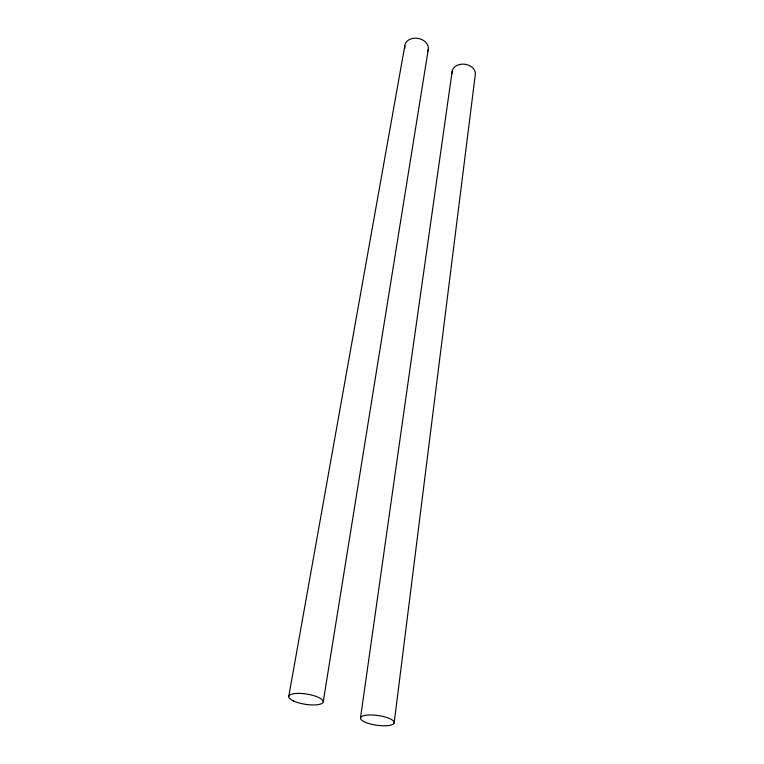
<?xml version="1.0" encoding="UTF-8"?>
<svg xmlns="http://www.w3.org/2000/svg" width="764" height="764" viewBox="0 0 764 764"><rect width="100%" height="100%" fill="white"/><g stroke="black" fill="none" stroke-linecap="round" stroke-linejoin="round"><path stroke-width="1.15" d="M394.176 722.935A17.018 4.909 8.1 0 0 369.977 714.961A17.018 4.909 8.1 0 0 367.914 723.25A17.018 4.909 8.1 0 0 394.176 722.935L475.284 74.643A11.689 8.757 6.9 0 0 463.605 64.128A11.689 8.757 6.9 0 0 452.212 73.63M360.503 717.95L452.154 71.329M323.22 701.782L428.337 49.097M288.716 696.673L404.824 45.735M404.987 48.122A11.89 9.063 10.5 0 1 417.612 38.324A11.89 9.063 10.5 0 1 427.649 51.369M293.529 700.97A17.448 5.157 9.1 0 0 322.542 703.033A17.448 5.157 9.1 0 0 301.837 693.502A17.448 5.157 9.1 0 0 293.529 700.97"/></g></svg>
